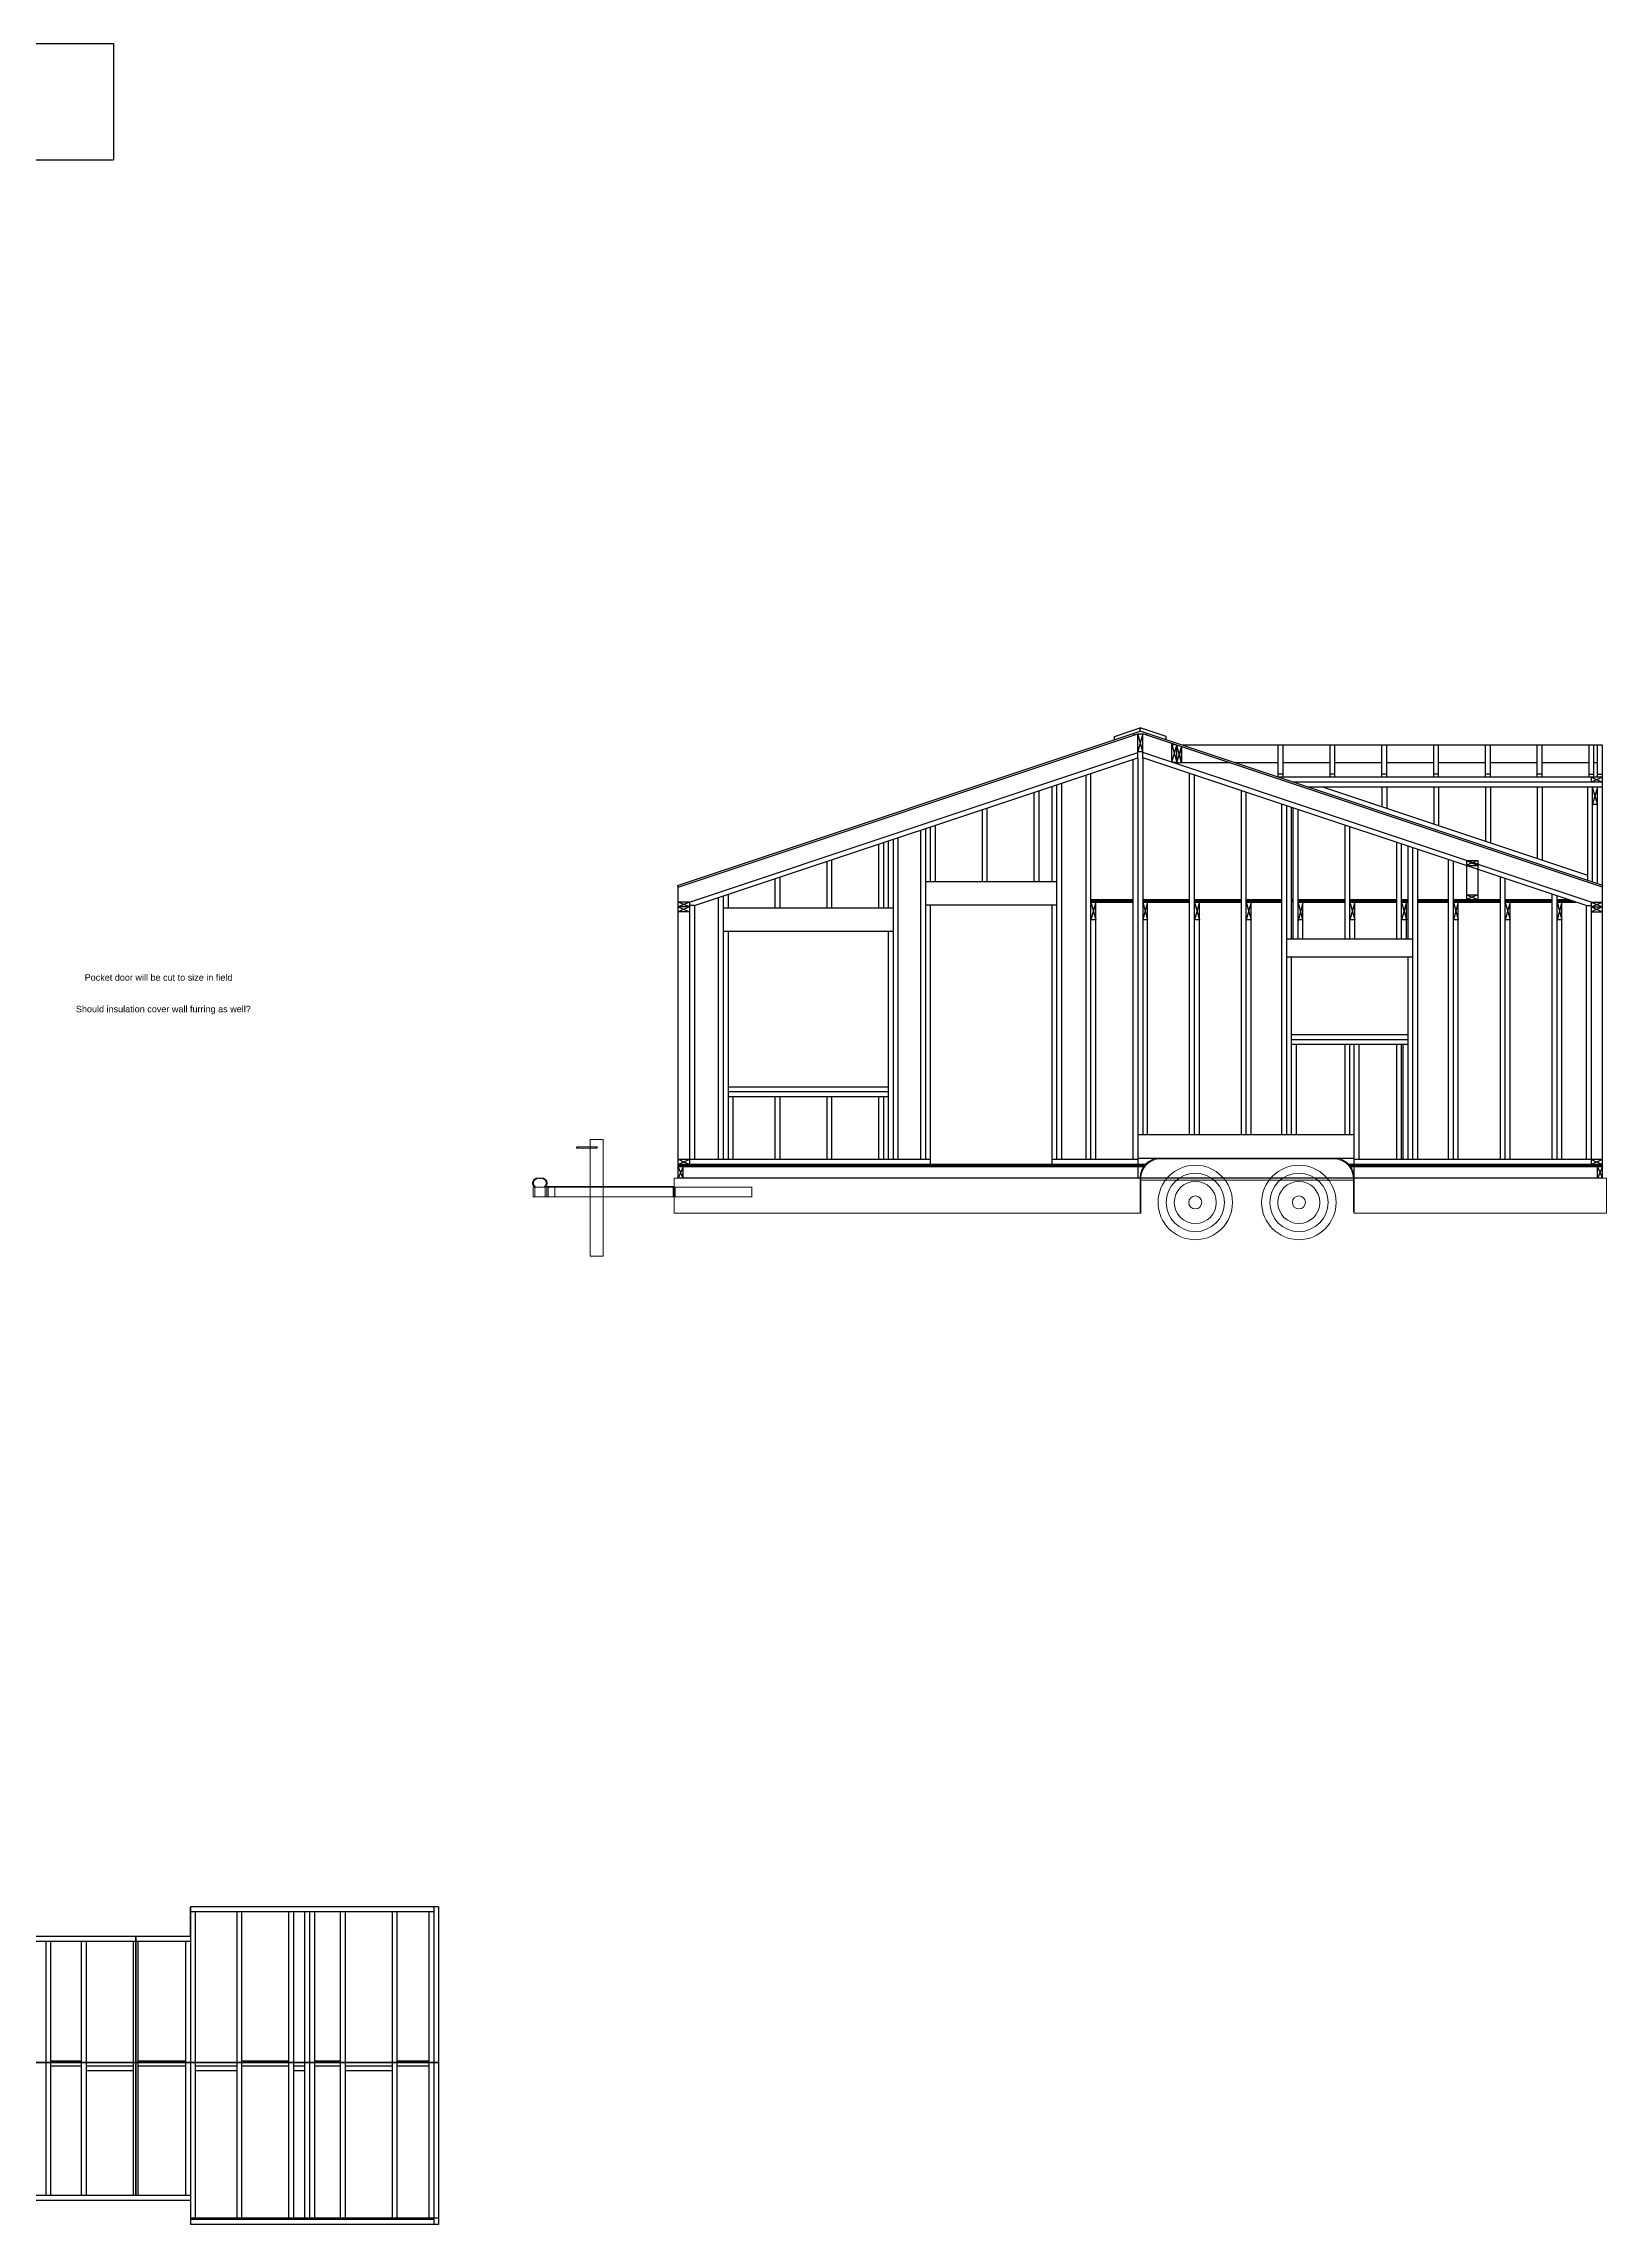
# Model space of a CAD drawing. Header units: inches. Extents: x -177 to 2825, y -2046 to -803.
# Drawn here: x 2342 to 2825, y -1629 to -956 of the extents above; entities that cross this region are included whole.
import ezdxf

# ---------------------------------------------------------------- set-up
doc = ezdxf.new("R2010")
doc.units = ezdxf.units.IN
doc.header["$MEASUREMENT"] = 0
doc.linetypes.add('HIDDEN2', pattern=[0.1875, 0.125, -0.0625])
doc.layers.add('Hidden Line', color=7, linetype='HIDDEN2')
doc.layers.add('Reference', color=1, linetype='Continuous')
doc.layers.add('L-SITE', color=8, linetype='Continuous', lineweight=9)
doc.styles.get("Standard").update_dxf_attribs({"font": 'arial.ttf'})

msp = doc.modelspace()

# ---------------------------------------------------------------- linework, layer by layer
for p, q in [((2538.19, -1215.62), (2681.1, -1167.98)), ((2538.35, -1216.09), (2680.35, -1168.76)), ((2673.1, -1169.59), (2681.1, -1166.93)), ((2673.1, -1170.65), (2673.1, -1169.59)), ((2679.2, -1169.14), (2679.05, -1168.67)), ((2680.35, -1176.27), (2680.35, -1168.76)), ((2680.35, -1168.76), (2681.85, -1168.76)), ((2681.85, -1174.26), (2680.35, -1168.76)), ((2681.85, -1168.76), (2680.35, -1174.26)), ((2689.1, -1169.59), (2681.1, -1166.93)), ((2681.1, -1167.98), (2681.1, -1166.93)), ((2824.01, -1215.62), (2681.1, -1167.98)), ((2681.85, -1176.27), (2681.85, -1168.76)), ((2823.85, -1216.09), (2681.85, -1168.76)), ((2683, -1169.14), (2683.16, -1168.67)), ((2689.1, -1170.65), (2689.1, -1169.59)), ((2541.85, -1220.72), (2680.35, -1174.56)), ((2543.35, -1221.8), (2680.35, -1176.14)), ((2678.85, -1176.64), (2678.85, -1300.22)), ((2680.35, -1174.26), (2681.85, -1174.26)), ((2680.35, -1176.27), (2680.35, -1300.22)), ((2820.35, -1220.72), (2681.85, -1174.56)), ((2818.85, -1221.8), (2681.85, -1176.14)), ((2681.85, -1176.27), (2681.85, -1292.51)), ((2690.85, -1172.06), (2692.35, -1177.56)), ((2690.85, -1177.56), (2692.35, -1172.26)), ((2693.85, -1177.76), (2692.35, -1172.26)), ((2692.35, -1177.76), (2693.85, -1172.76)), ((2823.85, -1172.26), (2693.93, -1172.26)), ((2723.75, -1177.76), (2710.43, -1177.76)), ((2723.75, -1182.2), (2723.75, -1172.26)), ((2725.25, -1182.2), (2725.25, -1172.26)), ((2739.75, -1177.76), (2725.25, -1177.76)), ((2739.75, -1182.2), (2739.75, -1172.26)), ((2741.25, -1182.2), (2741.25, -1172.26)), ((2755.75, -1177.76), (2741.25, -1177.76)), ((2755.75, -1182.2), (2755.75, -1172.26)), ((2757.25, -1182.2), (2757.25, -1172.26)), ((2771.75, -1177.76), (2757.25, -1177.76)), ((2771.75, -1182.2), (2771.75, -1172.26)), ((2773.25, -1182.2), (2773.25, -1172.26)), ((2787.75, -1177.76), (2773.25, -1177.76)), ((2787.75, -1182.2), (2787.75, -1172.26)), ((2789.25, -1182.2), (2789.25, -1172.26)), ((2803.75, -1177.76), (2789.25, -1177.76)), ((2803.75, -1182.2), (2803.75, -1172.26)), ((2805.25, -1182.2), (2805.25, -1172.26)), ((2819.75, -1177.76), (2805.25, -1177.76)), ((2819.75, -1182.2), (2819.75, -1172.26)), ((2821.25, -1182.2), (2821.25, -1172.26)), ((2822.35, -1177.76), (2821.25, -1177.76)), ((2822.35, -1182.2), (2822.35, -1172.26)), ((2823.85, -1215.57), (2823.85, -1172.26)), ((2653.85, -1214.47), (2653.85, -1184.97)), ((2655.35, -1300.22), (2655.35, -1184.47)), ((2656.85, -1300.22), (2656.85, -1183.97)), ((2664.35, -1300.22), (2664.35, -1181.47)), ((2665.85, -1300.22), (2665.85, -1180.97)), ((2696.35, -1292.51), (2696.35, -1180.97)), ((2697.85, -1292.51), (2697.85, -1181.47)), ((2725.25, -1181.18), (2723.75, -1181.18)), ((2823.85, -1182.2), (2723.75, -1182.2)), ((2823.85, -1183.7), (2728.25, -1183.7)), ((2741.25, -1181.18), (2739.75, -1181.18)), ((2757.25, -1181.18), (2755.75, -1181.18)), ((2773.25, -1181.18), (2771.75, -1181.18)), ((2789.25, -1181.18), (2787.75, -1181.18)), ((2805.25, -1181.18), (2803.75, -1181.18)), ((2819.75, -1181.18), (2821.25, -1181.18)), ((2820.35, -1182.2), (2820.35, -1183.7)), ((2820.35, -1182.2), (2823.85, -1183.7)), ((2823.85, -1182.2), (2820.35, -1183.7)), ((2822.35, -1181.18), (2823.85, -1181.18)), ((2633.85, -1214.47), (2633.85, -1191.64)), ((2648.35, -1214.47), (2648.35, -1186.8)), ((2649.85, -1214.47), (2649.85, -1186.3)), ((2712.35, -1292.51), (2712.35, -1186.3)), ((2713.85, -1292.51), (2713.85, -1186.8)), ((2724.85, -1292.51), (2724.85, -1190.47)), ((2726.35, -1292.51), (2726.35, -1190.97)), ((2727.85, -1232.22), (2727.85, -1191.47)), ((2728.35, -1232.22), (2728.35, -1191.64)), ((2823.85, -1185.2), (2732.75, -1185.2)), ((2819.35, -1212.48), (2737.49, -1185.2)), ((2755.75, -1185.2), (2755.75, -1191.28)), ((2757.25, -1185.2), (2757.25, -1191.78)), ((2771.75, -1185.2), (2771.75, -1196.62)), ((2773.25, -1185.2), (2773.25, -1197.12)), ((2787.75, -1185.2), (2787.75, -1201.95)), ((2789.25, -1185.2), (2789.25, -1202.45)), ((2803.75, -1185.2), (2803.75, -1207.28)), ((2805.25, -1185.2), (2805.25, -1207.78)), ((2819.35, -1214.07), (2819.35, -1185.2)), ((2820.85, -1214.57), (2820.85, -1185.2)), ((2822.35, -1190.45), (2820.85, -1185.2)), ((2822.35, -1185.2), (2820.85, -1190.45)), ((2820.85, -1190.45), (2822.35, -1190.45)), ((2822.35, -1215.07), (2822.35, -1185.2)), ((2613.35, -1300.22), (2613.35, -1198.47)), ((2614.85, -1300.22), (2614.85, -1197.97)), ((2616.35, -1214.47), (2616.35, -1197.47)), ((2616.35, -1214.47), (2616.35, -1197.47)), ((2617.85, -1214.47), (2617.85, -1196.97)), ((2632.35, -1214.47), (2632.35, -1192.14)), ((2729.85, -1232.22), (2729.85, -1192.14)), ((2744.35, -1232.22), (2744.35, -1196.97)), ((2745.85, -1232.22), (2745.85, -1197.47)), ((2600.35, -1222.47), (2600.35, -1202.8)), ((2601.85, -1222.47), (2601.85, -1202.3)), ((2603.35, -1222.47), (2603.35, -1201.8)), ((2604.85, -1300.22), (2604.85, -1201.3)), ((2606.35, -1300.22), (2606.35, -1200.8)), ((2760.35, -1232.22), (2760.35, -1202.3)), ((2761.85, -1232.22), (2761.85, -1202.8)), ((2763.85, -1232.22), (2763.85, -1203.47)), ((2765.35, -1300.22), (2765.35, -1203.97)), ((2766.85, -1300.22), (2766.85, -1204.47)), ((2584.35, -1222.47), (2584.35, -1208.14)), ((2585.85, -1222.47), (2585.85, -1207.64)), ((2776.35, -1300.22), (2776.35, -1207.64)), ((2777.85, -1300.22), (2777.85, -1208.14)), ((2781.85, -1209.47), (2781.85, -1219.97)), ((2785.35, -1210.64), (2785.35, -1219.97)), ((2538.19, -1215.62), (2538.35, -1216.09)), ((2538.35, -1220.72), (2538.35, -1216.09)), ((2552.35, -1300.22), (2552.35, -1218.8)), ((2553.85, -1222.47), (2553.85, -1218.3)), ((2568.35, -1222.47), (2568.35, -1213.47)), ((2569.85, -1222.47), (2569.85, -1212.97)), ((2655.35, -1214.47), (2614.85, -1214.47)), ((2781.85, -1218.47), (2785.35, -1218.47)), ((2785.35, -1218.47), (2781.85, -1219.97)), ((2781.85, -1218.47), (2785.35, -1219.97)), ((2792.35, -1300.22), (2792.35, -1212.97)), ((2793.85, -1300.22), (2793.85, -1213.47)), ((2808.35, -1300.22), (2808.35, -1218.3)), ((2809.85, -1300.22), (2809.85, -1218.8)), ((2823.85, -1216.09), (2824.01, -1215.62)), ((2823.85, -1220.72), (2823.85, -1216.09)), ((2538.35, -1305.97), (2538.35, -1220.72)), ((2541.85, -1220.72), (2538.35, -1220.72)), ((2541.85, -1222.22), (2538.35, -1220.72)), ((2541.85, -1220.72), (2538.35, -1222.22)), ((2541.85, -1222.22), (2538.35, -1222.22)), ((2538.35, -1222.22), (2541.85, -1223.72)), ((2541.85, -1222.22), (2538.35, -1223.72)), ((2541.85, -1223.72), (2538.35, -1223.72)), ((2541.85, -1220.72), (2541.85, -1301.72)), ((2543.35, -1221.8), (2541.85, -1221.8)), ((2543.35, -1221.8), (2543.35, -1300.22)), ((2550.85, -1300.22), (2550.85, -1219.3)), ((2552.35, -1222.47), (2604.85, -1222.47)), ((2655.35, -1221.72), (2614.85, -1221.72)), ((2616.35, -1301.72), (2616.35, -1221.72)), ((2653.85, -1301.72), (2653.85, -1221.72)), ((2665.85, -1219.97), (2678.85, -1219.97)), ((2665.85, -1220.16), (2678.85, -1220.16)), ((2665.85, -1220.35), (2678.85, -1220.35)), ((2665.85, -1220.54), (2678.85, -1220.54)), ((2665.85, -1220.72), (2678.85, -1220.72)), ((2665.85, -1220.72), (2667.35, -1226.22)), ((2667.35, -1220.72), (2665.85, -1226.22)), ((2667.35, -1300.22), (2667.35, -1220.72)), ((2681.85, -1219.97), (2696.35, -1219.97)), ((2681.85, -1220.16), (2696.35, -1220.16)), ((2681.85, -1220.35), (2696.35, -1220.35)), ((2681.85, -1220.54), (2696.35, -1220.54)), ((2681.85, -1220.72), (2696.35, -1220.72)), ((2681.85, -1220.72), (2683.35, -1226.22)), ((2683.35, -1220.72), (2681.85, -1226.22)), ((2683.35, -1292.51), (2683.35, -1220.72)), ((2697.85, -1219.97), (2712.35, -1219.97)), ((2697.85, -1220.16), (2712.35, -1220.16)), ((2697.85, -1220.35), (2712.35, -1220.35)), ((2697.85, -1220.54), (2712.35, -1220.54)), ((2697.85, -1220.72), (2712.35, -1220.72)), ((2697.85, -1220.72), (2699.35, -1226.22)), ((2699.35, -1220.72), (2697.85, -1226.22)), ((2699.35, -1292.51), (2699.35, -1220.72)), ((2713.85, -1219.97), (2724.85, -1219.97)), ((2713.85, -1220.16), (2724.85, -1220.16)), ((2713.85, -1220.35), (2724.85, -1220.35)), ((2713.85, -1220.54), (2724.85, -1220.54)), ((2713.85, -1220.72), (2724.85, -1220.72)), ((2713.85, -1220.72), (2715.35, -1226.22)), ((2715.35, -1220.72), (2713.85, -1226.22)), ((2715.35, -1292.51), (2715.35, -1220.72)), ((2727.85, -1219.97), (2728.35, -1219.97)), ((2727.85, -1220.16), (2728.35, -1220.16)), ((2727.85, -1220.35), (2728.35, -1220.35)), ((2727.85, -1220.54), (2728.35, -1220.54)), ((2727.85, -1220.72), (2728.35, -1220.72)), ((2729.85, -1219.97), (2744.35, -1219.97)), ((2729.85, -1220.16), (2744.35, -1220.16)), ((2729.85, -1220.35), (2744.35, -1220.35)), ((2729.85, -1220.54), (2744.35, -1220.54)), ((2729.85, -1220.72), (2744.35, -1220.72)), ((2729.85, -1220.97), (2731.35, -1226.47)), ((2731.35, -1220.97), (2729.85, -1226.47)), ((2731.35, -1232.22), (2731.35, -1220.72)), ((2745.85, -1219.97), (2760.35, -1219.97)), ((2745.85, -1220.16), (2760.35, -1220.16)), ((2745.85, -1220.35), (2760.35, -1220.35)), ((2745.85, -1220.54), (2760.35, -1220.54)), ((2745.85, -1220.72), (2760.35, -1220.72)), ((2745.85, -1220.72), (2747.35, -1226.22)), ((2747.35, -1220.72), (2745.85, -1226.22)), ((2747.35, -1232.22), (2747.35, -1220.72)), ((2761.85, -1219.97), (2763.85, -1219.97)), ((2761.85, -1220.16), (2763.85, -1220.16)), ((2761.85, -1220.35), (2763.85, -1220.35)), ((2761.85, -1220.54), (2763.85, -1220.54)), ((2761.85, -1220.72), (2763.85, -1220.72)), ((2761.85, -1220.72), (2763.35, -1226.22)), ((2763.35, -1220.72), (2761.85, -1226.22)), ((2763.35, -1232.22), (2763.35, -1220.72)), ((2766.85, -1219.97), (2776.35, -1219.97)), ((2766.85, -1220.16), (2776.35, -1220.16)), ((2766.85, -1220.35), (2776.35, -1220.35)), ((2766.85, -1220.54), (2776.35, -1220.54)), ((2766.85, -1220.72), (2776.35, -1220.72)), ((2777.85, -1219.97), (2792.35, -1219.97)), ((2777.85, -1220.16), (2792.35, -1220.16)), ((2777.85, -1220.35), (2792.35, -1220.35)), ((2777.85, -1220.54), (2792.35, -1220.54)), ((2777.85, -1220.72), (2792.35, -1220.72)), ((2777.85, -1220.72), (2779.35, -1226.22)), ((2779.35, -1220.72), (2777.85, -1226.22)), ((2779.35, -1300.22), (2779.35, -1220.72)), ((2793.85, -1219.97), (2808.35, -1219.97)), ((2793.85, -1220.16), (2808.35, -1220.16)), ((2793.85, -1220.35), (2808.35, -1220.35)), ((2793.85, -1220.54), (2808.35, -1220.54)), ((2793.85, -1220.72), (2808.35, -1220.72)), ((2793.85, -1220.72), (2795.35, -1226.22)), ((2795.35, -1220.72), (2793.85, -1226.22)), ((2795.35, -1300.22), (2795.35, -1220.72)), ((2809.85, -1219.97), (2813.36, -1219.97)), ((2809.85, -1220.16), (2813.92, -1220.16)), ((2809.85, -1220.35), (2814.48, -1220.35)), ((2809.85, -1220.54), (2815.05, -1220.54)), ((2809.85, -1220.72), (2815.61, -1220.72)), ((2809.85, -1220.72), (2811.35, -1226.22)), ((2811.35, -1220.72), (2809.85, -1226.22)), ((2811.35, -1300.22), (2811.35, -1220.72)), ((2818.85, -1221.8), (2818.85, -1300.22)), ((2818.85, -1221.8), (2820.35, -1221.8)), ((2820.35, -1220.72), (2823.85, -1220.72)), ((2820.35, -1220.72), (2820.35, -1301.72)), ((2820.35, -1222.22), (2823.85, -1220.72)), ((2820.35, -1220.72), (2823.85, -1222.22)), ((2820.35, -1222.22), (2823.85, -1222.22)), ((2823.85, -1222.22), (2820.35, -1223.72)), ((2820.35, -1222.22), (2823.85, -1223.72)), ((2820.35, -1223.72), (2823.85, -1223.72)), ((2823.85, -1305.97), (2823.85, -1220.72)), ((2552.35, -1229.72), (2604.85, -1229.72)), ((2553.85, -1300.22), (2553.85, -1229.72)), ((2603.35, -1300.22), (2603.35, -1229.72)), ((2667.35, -1226.22), (2665.85, -1226.22)), ((2683.35, -1226.22), (2681.85, -1226.22)), ((2699.35, -1226.22), (2697.85, -1226.22)), ((2715.35, -1226.22), (2713.85, -1226.22)), ((2765.35, -1232.22), (2726.35, -1232.22)), ((2731.35, -1226.22), (2729.85, -1226.22)), ((2747.35, -1226.22), (2745.85, -1226.22)), ((2763.35, -1226.22), (2761.85, -1226.22)), ((2779.35, -1226.22), (2777.85, -1226.22)), ((2795.35, -1226.22), (2793.85, -1226.22)), ((2811.35, -1226.22), (2809.85, -1226.22)), ((2765.35, -1237.72), (2726.35, -1237.72)), ((2727.85, -1292.51), (2727.85, -1237.72)), ((2763.85, -1300.22), (2763.85, -1237.72)), ((2763.85, -1261.72), (2727.85, -1261.72)), ((2763.85, -1263.22), (2727.85, -1263.22)), ((2763.85, -1264.72), (2727.85, -1264.72)), ((2729.35, -1292.51), (2729.35, -1264.72)), ((2744.35, -1292.51), (2744.35, -1264.72)), ((2745.85, -1292.51), (2745.85, -1264.72)), ((2747.19, -1305.97), (2747.19, -1264.72)), ((2748.69, -1300.22), (2748.69, -1264.72)), ((2760.35, -1300.22), (2760.35, -1264.72)), ((2761.85, -1300.22), (2761.85, -1264.72)), ((2762.35, -1300.22), (2762.35, -1264.72)), ((2553.85, -1277.72), (2603.35, -1277.72)), ((2553.85, -1279.22), (2603.35, -1279.22)), ((2553.85, -1280.72), (2603.35, -1280.72)), ((2555.35, -1300.22), (2555.35, -1280.72)), ((2568.35, -1300.22), (2568.35, -1280.72)), ((2569.85, -1300.22), (2569.85, -1280.72)), ((2584.35, -1300.22), (2584.35, -1280.72)), ((2585.85, -1300.22), (2585.85, -1280.72)), ((2600.35, -1300.22), (2600.35, -1280.72)), ((2601.85, -1300.22), (2601.85, -1280.72)), ((2680.35, -1292.51), (2747.19, -1292.51)), ((2616.35, -1300.22), (2538.35, -1300.22)), ((2541.85, -1301.72), (2538.35, -1300.22)), ((2541.85, -1300.22), (2538.35, -1301.72)), ((2682.72, -1301.72), (2538.35, -1301.72)), ((2682.55, -1301.91), (2538.35, -1301.91)), ((2682.4, -1302.1), (2538.35, -1302.1)), ((2682.25, -1302.29), (2538.35, -1302.29)), ((2682.12, -1302.47), (2538.35, -1302.47)), ((2539.85, -1302.47), (2538.35, -1305.97)), ((2539.85, -1305.97), (2538.35, -1302.47)), ((2823.85, -1305.97), (2538.35, -1305.97)), ((2539.85, -1305.97), (2539.85, -1302.47)), ((2680.35, -1300.22), (2653.85, -1300.22)), ((2680.35, -1299.76), (2747.19, -1299.76)), ((2680.35, -1300.22), (2680.35, -1305.97)), ((2823.85, -1301.72), (2745.48, -1301.72)), ((2823.85, -1301.91), (2745.65, -1301.91)), ((2823.85, -1302.1), (2745.81, -1302.1)), ((2823.85, -1302.29), (2745.95, -1302.29)), ((2823.85, -1302.47), (2746.09, -1302.47)), ((2823.85, -1300.22), (2747.19, -1300.22)), ((2820.35, -1300.22), (2823.85, -1301.72)), ((2823.85, -1300.22), (2820.35, -1301.72)), ((2822.35, -1305.97), (2822.35, -1302.47)), ((2822.35, -1302.47), (2823.85, -1305.97)), ((2823.85, -1302.47), (2822.35, -1305.97)), ((2464.32, -1531.02), (2387.65, -1531.02)), ((2387.65, -1531.02), (2387.65, -1629.02)), ((2462.82, -1532.52), (2387.65, -1532.52)), ((2387.65, -1532.52), (2387.65, -1627.52)), ((2389.15, -1532.52), (2389.15, -1627.52)), ((2402.07, -1627.52), (2402.07, -1532.52)), ((2403.57, -1627.52), (2403.57, -1532.52)), ((2418.07, -1627.52), (2418.07, -1532.52)), ((2419.57, -1627.52), (2419.57, -1532.52)), ((2423.07, -1627.52), (2423.07, -1532.52)), ((2424.57, -1627.52), (2424.57, -1532.52)), ((2426.07, -1627.52), (2426.07, -1532.52)), ((2434.07, -1627.52), (2434.07, -1532.52)), ((2435.57, -1627.52), (2435.57, -1532.52)), ((2450.07, -1627.52), (2450.07, -1532.52)), ((2451.57, -1627.52), (2451.57, -1532.52)), ((2461.32, -1532.52), (2461.32, -1627.52)), ((2462.82, -1531.02), (2462.82, -1629.02)), ((2464.32, -1531.02), (2464.32, -1629.02)), ((2321.48, -1540.02), (2387.65, -1540.02)), ((2321.48, -1541.52), (2387.65, -1541.52)), ((2343.07, -1620.02), (2343.07, -1541.52)), ((2344.57, -1620.02), (2344.57, -1541.52)), ((2354.07, -1620.02), (2354.07, -1541.52)), ((2355.57, -1620.02), (2355.57, -1541.52)), ((2370.07, -1620.02), (2370.07, -1541.52)), ((2371.57, -1620.02), (2371.57, -1541.52)), ((2386.15, -1541.52), (2386.15, -1620.02)), ((2344.57, -1578.52), (2354.07, -1578.52)), ((2344.57, -1580.02), (2354.07, -1580.02)), ((2355.57, -1580.02), (2370.07, -1580.02)), ((2355.57, -1581.52), (2370.07, -1581.52)), ((2371.57, -1578.52), (2386.07, -1578.52)), ((2371.57, -1580.02), (2386.07, -1580.02)), ((2389.15, -1580.02), (2402.07, -1580.02)), ((2389.15, -1581.52), (2402.07, -1581.52)), ((2403.57, -1578.52), (2418.07, -1578.52)), ((2403.57, -1580.02), (2418.07, -1580.02)), ((2419.57, -1580.02), (2423.07, -1580.02)), ((2419.57, -1581.52), (2423.07, -1581.52)), ((2426.07, -1578.52), (2434.07, -1578.52)), ((2426.07, -1580.02), (2434.07, -1580.02)), ((2435.57, -1580.02), (2450.07, -1580.02)), ((2435.57, -1581.52), (2450.07, -1581.52)), ((2451.57, -1578.52), (2461.32, -1578.52)), ((2451.57, -1580.02), (2461.32, -1580.02)), ((2321.48, -1620.02), (2387.65, -1620.02)), ((2321.48, -1621.52), (2387.65, -1621.52)), ((2462.82, -1627.52), (2387.65, -1627.52)), ((2464.32, -1629.02), (2387.65, -1629.02))]:
    msp.add_line(p, q)
at = {"layer": 'Hidden Line'}
for p, q in [((2690.85, -1177.56), (2690.85, -1172.06)), ((2690.85, -1172.06), (2691.74, -1172.06)), ((2690.85, -1177.56), (2692.35, -1177.56)), ((2692.35, -1177.76), (2692.35, -1172.26)), ((2708.85, -1177.76), (2692.35, -1177.76)), ((2693.85, -1172.76), (2693.85, -1177.76)), ((2693.85, -1177.76), (2693.85, -1172.76)), ((2781.85, -1207.89), (2781.85, -1209.47)), ((2781.85, -1207.89), (2785.35, -1207.89)), ((2781.85, -1207.89), (2785.35, -1209.39)), ((2785.35, -1207.89), (2781.85, -1209.39)), ((2781.85, -1209.39), (2785.35, -1209.39)), ((2785.35, -1207.89), (2785.35, -1210.64))]:
    msp.add_line(p, q, dxfattribs=at)
msp.add_lwpolyline([(2339.92, -955.65), (2363.92, -955.65), (2363.92, -991.65), (2339.92, -991.65)], dxfattribs=at)
at = {"layer": 'L-SITE'}
for p, q in [((2512.18, -1296.26), (2508.18, -1296.26)), ((2508.18, -1296.76), (2512.18, -1296.76)), ((2511.18, -1294.01), (2511.18, -1330.01)), ((2515.18, -1294.01), (2511.18, -1294.01)), ((2511.18, -1294.01), (2515.18, -1294.01)), ((2515.18, -1330.01), (2515.18, -1294.01)), ((2495.44, -1305.96), (2495.44, -1306.21)), ((2495.79, -1306.21), (2495.79, -1305.96)), ((2537.1, -1316.78), (2537.1, -1305.97)), ((2537.1, -1305.97), (2825.1, -1305.97)), ((2825.1, -1305.97), (2537.1, -1305.97)), ((2537.1, -1305.97), (2537.1, -1316.78)), ((2537.1, -1316.78), (2537.1, -1306.01)), ((2537.1, -1306.01), (2537.1, -1316.78)), ((2537.1, -1306.01), (2681.02, -1306.01)), ((2537.1, -1306.01), (2681.02, -1306.01)), ((2537.1, -1316.78), (2537.1, -1306.01)), ((2537.1, -1306.01), (2537.1, -1316.78)), ((2681.02, -1306.01), (2537.1, -1306.01)), ((2681.02, -1306.01), (2537.1, -1306.01)), ((2681.02, -1306.01), (2681.02, -1316.51)), ((2681.02, -1316.51), (2681.02, -1306.01)), ((2681.02, -1306.01), (2681.02, -1316.51)), ((2681.02, -1316.51), (2681.02, -1306.01)), ((2681.02, -1316.78), (2681.02, -1306.01)), ((2681.02, -1306.01), (2681.02, -1316.78)), ((2681.27, -1306.01), (2681.27, -1316.51)), ((2681.27, -1316.51), (2681.27, -1306.01)), ((2740.94, -1299.76), (2687.27, -1299.76)), ((2687.27, -1299.76), (2740.94, -1299.76)), ((2740.94, -1299.76), (2687.27, -1299.76)), ((2687.27, -1299.76), (2740.94, -1299.76)), ((2740.94, -1300.01), (2687.27, -1300.01)), ((2687.27, -1300.01), (2740.94, -1300.01)), ((2740.94, -1300.01), (2687.27, -1300.01)), ((2687.27, -1300.01), (2740.94, -1300.01)), ((2746.94, -1316.51), (2746.94, -1306.01)), ((2746.94, -1306.01), (2746.94, -1316.51)), ((2746.94, -1306.01), (2746.94, -1316.51)), ((2746.94, -1316.51), (2746.94, -1306.01)), ((2747.19, -1316.78), (2747.19, -1305.97)), ((2747.19, -1305.97), (2747.19, -1316.78)), ((2747.19, -1305.97), (2825.1, -1305.97)), ((2747.19, -1305.97), (2825.1, -1305.97)), ((2825.1, -1305.97), (2747.19, -1305.97)), ((2825.1, -1305.97), (2747.19, -1305.97)), ((2747.19, -1306.01), (2747.19, -1316.51)), ((2747.19, -1306.01), (2747.19, -1316.51)), ((2747.19, -1316.51), (2747.19, -1306.01)), ((2747.19, -1316.51), (2747.19, -1306.01)), ((2825.1, -1305.97), (2825.1, -1316.78)), ((2825.1, -1316.78), (2825.1, -1305.97)), ((2825.1, -1316.78), (2825.1, -1305.97)), ((2825.1, -1305.97), (2825.1, -1316.78)), ((2825.1, -1316.78), (2825.1, -1305.97)), ((2825.1, -1305.97), (2825.1, -1316.78)), ((2493.52, -1308.78), (2493.52, -1311.77)), ((2493.52, -1308.78), (2497.04, -1308.78)), ((2497.04, -1308.78), (2493.52, -1308.78)), ((2497.04, -1308.78), (2493.52, -1308.78)), ((2493.52, -1308.78), (2497.04, -1308.78)), ((2493.52, -1311.77), (2497.04, -1311.77)), ((2497.04, -1311.77), (2493.52, -1311.77)), ((2497.04, -1311.77), (2493.52, -1311.77)), ((2493.52, -1311.77), (2497.04, -1311.77)), ((2493.94, -1308.64), (2493.94, -1308.77)), ((2494.02, -1308.78), (2494.02, -1311.77)), ((2494.19, -1308.52), (2494.19, -1308.77)), ((2497.04, -1308.77), (2497.04, -1308.52)), ((2497.73, -1308.78), (2497.04, -1308.78)), ((2497.04, -1308.78), (2497.73, -1308.78)), ((2497.04, -1308.78), (2498.23, -1308.78)), ((2498.23, -1308.78), (2497.04, -1308.78)), ((2497.04, -1311.77), (2498.23, -1311.77)), ((2497.04, -1311.77), (2498.23, -1311.77)), ((2497.04, -1311.77), (2497.73, -1311.77)), ((2497.73, -1311.77), (2497.04, -1311.77)), ((2497.29, -1308.51), (2537.1, -1308.51)), ((2537.1, -1308.51), (2497.29, -1308.51)), ((2497.29, -1308.51), (2497.29, -1308.76)), ((2497.29, -1308.76), (2497.29, -1308.51)), ((2497.29, -1308.77), (2497.29, -1308.64)), ((2497.29, -1308.76), (2537.1, -1308.76)), ((2537.1, -1308.76), (2497.29, -1308.76)), ((2497.29, -1308.77), (2536.82, -1308.77)), ((2497.29, -1308.77), (2497.29, -1311.77)), ((2497.29, -1311.77), (2497.29, -1308.77)), ((2536.82, -1308.77), (2497.29, -1308.77)), ((2497.29, -1311.77), (2536.82, -1311.77)), ((2536.82, -1311.77), (2497.29, -1311.77)), ((2497.73, -1311.77), (2497.73, -1308.78)), ((2497.73, -1308.78), (2498.23, -1308.78)), ((2497.73, -1311.77), (2497.73, -1308.78)), ((2497.73, -1308.78), (2497.73, -1311.77)), ((2497.73, -1308.78), (2498.23, -1308.78)), ((2498.23, -1311.77), (2497.73, -1311.77)), ((2498.23, -1311.77), (2497.73, -1311.77)), ((2498.23, -1311.77), (2498.23, -1308.78)), ((2498.23, -1308.78), (2498.23, -1311.77)), ((2498.23, -1311.77), (2498.23, -1308.78)), ((2500.29, -1311.77), (2500.29, -1308.77)), ((2500.29, -1308.77), (2537.46, -1308.77)), ((2500.29, -1308.77), (2500.29, -1311.77)), ((2537.46, -1308.77), (2500.29, -1308.77)), ((2537.46, -1311.77), (2500.29, -1311.77)), ((2500.29, -1311.77), (2537.46, -1311.77)), ((2536.82, -1308.77), (2561.14, -1308.77)), ((2536.82, -1311.77), (2536.82, -1308.77)), ((2536.82, -1308.77), (2536.82, -1311.77)), ((2561.14, -1308.77), (2536.82, -1308.77)), ((2536.82, -1311.77), (2561.14, -1311.77)), ((2561.14, -1311.77), (2536.82, -1311.77)), ((2537.1, -1308.76), (2537.1, -1308.51)), ((2537.1, -1308.76), (2537.1, -1308.51)), ((2537.46, -1308.77), (2537.46, -1311.77)), ((2537.46, -1308.77), (2561.14, -1308.77)), ((2537.46, -1311.77), (2537.46, -1308.77)), ((2561.14, -1308.77), (2537.46, -1308.77)), ((2561.14, -1311.77), (2537.46, -1311.77)), ((2537.46, -1311.77), (2561.14, -1311.77)), ((2561.14, -1311.77), (2561.14, -1308.77)), ((2561.14, -1308.77), (2561.14, -1311.77)), ((2561.14, -1311.77), (2561.14, -1308.77)), ((2561.14, -1308.77), (2561.14, -1311.77)), ((2747.19, -1306.55), (2681.27, -1306.55)), ((2681.27, -1306.55), (2681.27, -1316.78)), ((2681.27, -1316.78), (2681.27, -1306.55)), ((2681.27, -1306.55), (2747.19, -1306.55)), ((2681.27, -1316.78), (2537.1, -1316.78)), ((2537.1, -1316.78), (2681.27, -1316.78)), ((2681.02, -1316.78), (2537.1, -1316.78)), ((2537.1, -1316.78), (2681.02, -1316.78)), ((2681.02, -1316.78), (2537.1, -1316.78)), ((2537.1, -1316.78), (2681.02, -1316.78)), ((2681.02, -1316.51), (2681.27, -1316.51)), ((2681.27, -1316.51), (2681.02, -1316.51)), ((2681.02, -1316.51), (2681.27, -1316.51)), ((2681.27, -1316.51), (2681.02, -1316.51)), ((2746.94, -1316.51), (2747.19, -1316.51)), ((2747.19, -1316.51), (2746.94, -1316.51)), ((2746.94, -1316.51), (2747.19, -1316.51)), ((2747.19, -1316.51), (2746.94, -1316.51)), ((2825.1, -1316.78), (2747.19, -1316.78)), ((2747.19, -1316.78), (2825.1, -1316.78)), ((2825.1, -1316.78), (2747.19, -1316.78)), ((2747.19, -1316.78), (2825.1, -1316.78)), ((2825.1, -1316.78), (2747.19, -1316.78)), ((2747.19, -1316.78), (2825.1, -1316.78)), ((2515.18, -1330.01), (2511.18, -1330.01)), ((2511.18, -1330.01), (2515.18, -1330.01))]:
    msp.add_line(p, q, dxfattribs=at)
at = {"layer": 'L-SITE', "flags": 128}
for points in [[(2506.93, -1296.51), (2506.98, -1296.37), (2507.1, -1296.28), (2507.18, -1296.26)], [(2507.18, -1296.76), (2507.04, -1296.72), (2506.95, -1296.6), (2506.93, -1296.51)], [(2507.18, -1296.26), (2507.23, -1296.26), (2507.36, -1296.26), (2507.57, -1296.26), (2507.84, -1296.26), (2508.14, -1296.26), (2508.18, -1296.26)], [(2507.18, -1296.26), (2507.32, -1296.31), (2507.42, -1296.43), (2507.43, -1296.51)], [(2507.43, -1296.51), (2507.39, -1296.66), (2507.27, -1296.75), (2507.18, -1296.76)], [(2508.18, -1296.76), (2507.88, -1296.76), (2507.61, -1296.76), (2507.39, -1296.76), (2507.24, -1296.76), (2507.18, -1296.76), (2507.18, -1296.76)], [(2513.18, -1296.26), (2513.13, -1296.26), (2513, -1296.26), (2512.79, -1296.26), (2512.52, -1296.26), (2512.22, -1296.26), (2512.18, -1296.26)], [(2512.18, -1296.76), (2512.48, -1296.76), (2512.76, -1296.76), (2512.98, -1296.76), (2513.12, -1296.76), (2513.18, -1296.76), (2513.18, -1296.76)], [(2493.94, -1308.64), (2493.68, -1308.38), (2493.49, -1308.06), (2493.38, -1307.7), (2493.37, -1307.32), (2493.45, -1306.96), (2493.62, -1306.63), (2493.86, -1306.34), (2494.17, -1306.13), (2494.52, -1306), (2494.86, -1305.96)], [(2494.86, -1306.21), (2494.52, -1306.26), (2494.21, -1306.4), (2493.95, -1306.61), (2493.75, -1306.89), (2493.64, -1307.21), (2493.62, -1307.55), (2493.69, -1307.89), (2493.85, -1308.19), (2494.08, -1308.44), (2494.19, -1308.52)], [(2494.86, -1305.96), (2494.91, -1305.96), (2495.04, -1305.96), (2495.25, -1305.96), (2495.5, -1305.96), (2495.61, -1305.96)], [(2495.61, -1305.96), (2495.35, -1305.96), (2495.13, -1305.96), (2494.96, -1305.96), (2494.87, -1305.96), (2494.86, -1305.96)], [(2496.36, -1305.96), (2496.32, -1305.96), (2496.18, -1305.96), (2495.98, -1305.96), (2495.73, -1305.96), (2495.61, -1305.96)], [(2495.61, -1305.96), (2495.87, -1305.96), (2496.1, -1305.96), (2496.27, -1305.96), (2496.35, -1305.96), (2496.36, -1305.96)], [(2496.36, -1305.96), (2496.73, -1306.01), (2497.08, -1306.15), (2497.39, -1306.36), (2497.62, -1306.65), (2497.79, -1306.99), (2497.86, -1307.36), (2497.84, -1307.73), (2497.73, -1308.09), (2497.53, -1308.4), (2497.29, -1308.64)], [(2497.04, -1308.52), (2497.3, -1308.29), (2497.49, -1308.01), (2497.59, -1307.69), (2497.61, -1307.35), (2497.53, -1307.01), (2497.36, -1306.71), (2497.13, -1306.47), (2496.83, -1306.3), (2496.5, -1306.22), (2496.36, -1306.21)]]:
    msp.add_lwpolyline(points, dxfattribs=at)
at = {"layer": 'L-SITE'}
for points in [[(2687.27, -1299.76, 0.414214), (2681.02, -1306.01, -0.414214)], [(2687.27, -1300.01, 0.414214), (2681.27, -1306.01, -0.414214)], [(2747.19, -1306.01, 0.414214), (2740.94, -1299.76, -0.414214)], [(2746.94, -1306.01, 0.414214), (2740.94, -1300.01, -0.414214)]]:
    msp.add_lwpolyline(points, format="xyb", close=True, dxfattribs=at)
for points in [[(2681.02, -1306.01), (2681.02, -1316.78)], [(2681.27, -1316.51), (2681.27, -1306.01)], [(2747.19, -1305.97), (2747.19, -1316.78)], [(2747.19, -1306.55), (2747.19, -1316.78)]]:
    msp.add_lwpolyline(points, close=True, dxfattribs=at)
for centre, radius, start, end in [((2507.18, -1296.51), 0.25, 0, 180), ((2507.18, -1296.51), 0.25, 180, 0), ((2513.18, -1296.51), 0.25, 0, 180), ((2513.18, -1296.51), 0.25, 180, 0), ((2687.27, -1306.01), 6.25, 90, 180), ((2687.27, -1306.01), 6.25, 90, 180), ((2687.27, -1306.01), 6, 90, 180), ((2687.27, -1306.01), 6, 90, 180), ((2698.1, -1313.47), 11.5, 0, 180), ((2698.1, -1313.47), 11.5, 0, 180), ((2698.1, -1313.47), 11.5, 0, 180), ((2698.1, -1313.47), 11.5, 0, 180), ((2698.1, -1313.47), 9, 0, 180), ((2698.1, -1313.47), 9, 0, 180), ((2698.1, -1313.47), 9, 0, 180), ((2698.1, -1313.47), 9, 0, 180), ((2730.1, -1313.47), 11.5, 0, 180), ((2730.1, -1313.47), 11.5, 0, 180), ((2730.1, -1313.47), 11.5, 0, 180), ((2730.1, -1313.47), 11.5, 0, 180), ((2730.1, -1313.47), 9, 0, 180), ((2730.1, -1313.47), 9, 0, 180), ((2730.1, -1313.47), 9, 0, 180), ((2730.1, -1313.47), 9, 0, 180), ((2740.94, -1306.01), 6.25, 0, 90), ((2740.94, -1306.01), 6.25, 0, 90), ((2740.94, -1306.01), 6, 0, 90), ((2740.94, -1306.01), 6, 0, 90), ((2698.1, -1313.47), 6.5, 0, 180), ((2698.1, -1313.47), 6.5, 0, 180), ((2698.1, -1313.47), 6.5, 0, 180), ((2698.1, -1313.47), 6.5, 0, 180), ((2698.1, -1313.47), 2, 0, 180), ((2698.1, -1313.47), 2, 0, 180), ((2730.1, -1313.47), 6.5, 0, 180), ((2730.1, -1313.47), 6.5, 0, 180), ((2730.1, -1313.47), 6.5, 0, 180), ((2730.1, -1313.47), 6.5, 0, 180), ((2730.1, -1313.47), 2, 0, 180), ((2730.1, -1313.47), 2, 0, 180), ((2698.1, -1313.47), 11.5, 180, 0), ((2698.1, -1313.47), 11.5, 180, 0), ((2698.1, -1313.47), 11.5, 180, 0), ((2698.1, -1313.47), 11.5, 180, 0), ((2698.1, -1313.47), 9, 180, 0), ((2698.1, -1313.47), 9, 180, 0), ((2698.1, -1313.47), 9, 180, 0), ((2698.1, -1313.47), 9, 180, 0), ((2698.1, -1313.47), 6.5, 180, 0), ((2698.1, -1313.47), 6.5, 180, 0), ((2698.1, -1313.47), 6.5, 180, 0), ((2698.1, -1313.47), 6.5, 180, 0), ((2698.1, -1313.47), 2, 180, 0), ((2698.1, -1313.47), 2, 180, 0), ((2730.1, -1313.47), 11.5, 180, 0), ((2730.1, -1313.47), 11.5, 180, 0), ((2730.1, -1313.47), 11.5, 180, 0), ((2730.1, -1313.47), 11.5, 180, 0), ((2730.1, -1313.47), 9, 180, 0), ((2730.1, -1313.47), 9, 180, 0), ((2730.1, -1313.47), 9, 180, 0), ((2730.1, -1313.47), 9, 180, 0), ((2730.1, -1313.47), 6.5, 180, 0), ((2730.1, -1313.47), 6.5, 180, 0), ((2730.1, -1313.47), 6.5, 180, 0), ((2730.1, -1313.47), 6.5, 180, 0), ((2730.1, -1313.47), 2, 180, 0), ((2730.1, -1313.47), 2, 180, 0)]:
    msp.add_arc(centre, radius, start, end, dxfattribs=at)
at = {"layer": 'Reference'}
for p, q in [((2387.65, -1540.02), (2387.65, -1531.02)), ((2464.32, -1531.02), (2464.32, -1629.02)), ((2321.48, -1540.02), (2387.65, -1540.02)), ((2321.48, -1620.02), (2387.65, -1620.02)), ((2387.65, -1620.02), (2387.65, -1629.02)), ((2464.32, -1629.02), (2387.65, -1629.02))]:
    msp.add_line(p, q, dxfattribs=at)
for points in [[(2321.48, -1531.02), (2274.82, -1531.02), (2274.82, -1579.02), (2370.82, -1579.02), (2370.82, -1540.02)], [(2464.32, -1531.02), (2387.65, -1531.02)], [(2370.82, -1540.02), (2370.82, -1579.02), (2464.32, -1579.02)], [(2370.82, -1620.02), (2370.82, -1579.02), (2274.82, -1579.02), (2274.82, -1627.02), (2321.48, -1627.02)], [(2464.32, -1579.02), (2370.82, -1579.02), (2370.82, -1620.02)], [(2387.65, -1627.02), (2464.32, -1627.02)]]:
    msp.add_lwpolyline(points, dxfattribs=at)

# ---------------------------------------------------------------- texts
for s, p in [('Pocket door will be cut to size in field', (2355, -1245)), ('Should insulation cover wall furring as well?', (2352.29, -1254.75))]:
    msp.add_text(s, height=2).set_placement(p)

doc.saveas('drawing.dxf')
